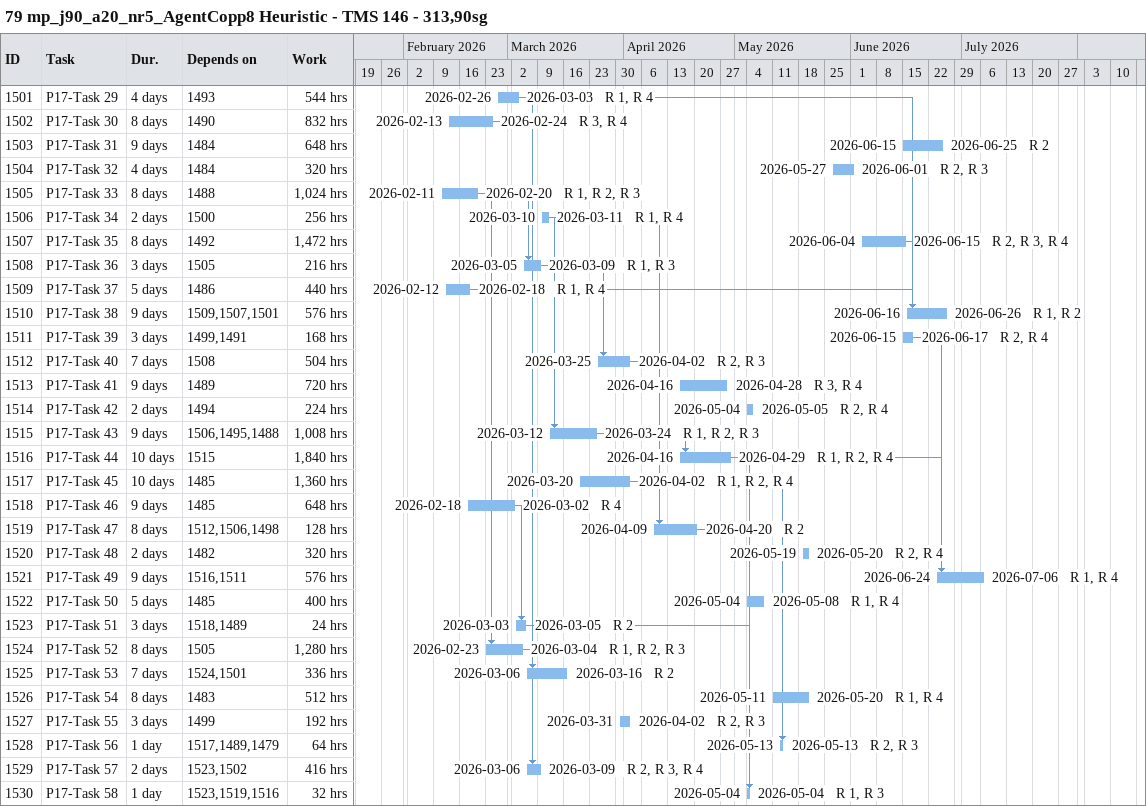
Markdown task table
79 mp_j90_a20_nr5_AgentCopp8 Heuristic - TMS 146 - 313,90sg

| ID | Task | Duration | Start | Finish | Predecessors | Resources | Work (h) |
|---|---|---|---|---|---|---|---|
| 1501 | P17-Task 29 | 4d | 2026-02-26 | 2026-03-03 | 1493 | R 1, R 4 | 544 |
| 1502 | P17-Task 30 | 8d | 2026-02-13 | 2026-02-24 | 1490 | R 3, R 4 | 832 |
| 1503 | P17-Task 31 | 9d | 2026-06-15 | 2026-06-25 | 1484 | R 2 | 648 |
| 1504 | P17-Task 32 | 4d | 2026-05-27 | 2026-06-01 | 1484 | R 2, R 3 | 320 |
| 1505 | P17-Task 33 | 8d | 2026-02-11 | 2026-02-20 | 1488 | R 1, R 2, R 3 | 1024 |
| 1506 | P17-Task 34 | 2d | 2026-03-10 | 2026-03-11 | 1500 | R 1, R 4 | 256 |
| 1507 | P17-Task 35 | 8d | 2026-06-04 | 2026-06-15 | 1492 | R 2, R 3, R 4 | 1472 |
| 1508 | P17-Task 36 | 3d | 2026-03-05 | 2026-03-09 | 1505 | R 1, R 3 | 216 |
| 1509 | P17-Task 37 | 5d | 2026-02-12 | 2026-02-18 | 1486 | R 1, R 4 | 440 |
| 1510 | P17-Task 38 | 9d | 2026-06-16 | 2026-06-26 | 1509, 1507, 1501 | R 1, R 2 | 576 |
| 1511 | P17-Task 39 | 3d | 2026-06-15 | 2026-06-17 | 1499, 1491 | R 2, R 4 | 168 |
| 1512 | P17-Task 40 | 7d | 2026-03-25 | 2026-04-02 | 1508 | R 2, R 3 | 504 |
| 1513 | P17-Task 41 | 9d | 2026-04-16 | 2026-04-28 | 1489 | R 3, R 4 | 720 |
| 1514 | P17-Task 42 | 2d | 2026-05-04 | 2026-05-05 | 1494 | R 2, R 4 | 224 |
| 1515 | P17-Task 43 | 9d | 2026-03-12 | 2026-03-24 | 1506, 1495, 1488 | R 1, R 2, R 3 | 1008 |
| 1516 | P17-Task 44 | 10d | 2026-04-16 | 2026-04-29 | 1515 | R 1, R 2, R 4 | 1840 |
| 1517 | P17-Task 45 | 10d | 2026-03-20 | 2026-04-02 | 1485 | R 1, R 2, R 4 | 1360 |
| 1518 | P17-Task 46 | 9d | 2026-02-18 | 2026-03-02 | 1485 | R 4 | 648 |
| 1519 | P17-Task 47 | 8d | 2026-04-09 | 2026-04-20 | 1512, 1506, 1498 | R 2 | 128 |
| 1520 | P17-Task 48 | 2d | 2026-05-19 | 2026-05-20 | 1482 | R 2, R 4 | 320 |
| 1521 | P17-Task 49 | 9d | 2026-06-24 | 2026-07-06 | 1516, 1511 | R 1, R 4 | 576 |
| 1522 | P17-Task 50 | 5d | 2026-05-04 | 2026-05-08 | 1485 | R 1, R 4 | 400 |
| 1523 | P17-Task 51 | 3d | 2026-03-03 | 2026-03-05 | 1518, 1489 | R 2 | 24 |
| 1524 | P17-Task 52 | 8d | 2026-02-23 | 2026-03-04 | 1505 | R 1, R 2, R 3 | 1280 |
| 1525 | P17-Task 53 | 7d | 2026-03-06 | 2026-03-16 | 1524, 1501 | R 2 | 336 |
| 1526 | P17-Task 54 | 8d | 2026-05-11 | 2026-05-20 | 1483 | R 1, R 4 | 512 |
| 1527 | P17-Task 55 | 3d | 2026-03-31 | 2026-04-02 | 1499 | R 2, R 3 | 192 |
| 1528 | P17-Task 56 | 1d | 2026-05-13 | 2026-05-13 | 1517, 1489, 1479 | R 2, R 3 | 64 |
| 1529 | P17-Task 57 | 2d | 2026-03-06 | 2026-03-09 | 1523, 1502 | R 2, R 3, R 4 | 416 |
| 1530 | P17-Task 58 | 1d | 2026-05-04 | 2026-05-04 | 1523, 1519, 1516 | R 1, R 3 | 32 |
